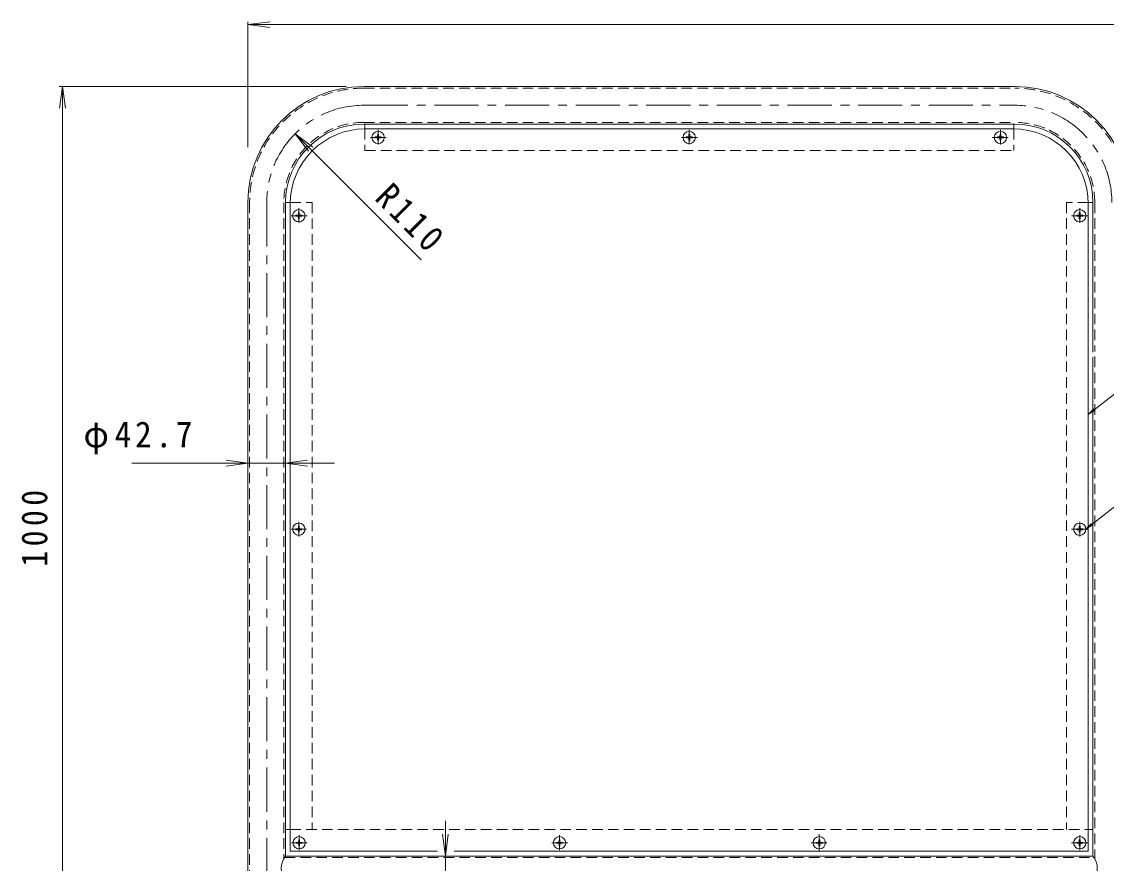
# Model space of a CAD drawing. Units: millimetres at full size, sheet at 1:10; details may follow other scales. Extents: x -952 to 1844, y -1369 to 1156.
# Drawn here: x -938 to 291, y -510 to 443 of the extents above; entities that cross this region are included whole.
import ezdxf

# ---------------------------------------------------------------- set-up
doc = ezdxf.new("R2010")
doc.units = ezdxf.units.MM
doc.header["$LTSCALE"] = 10
doc.linetypes.add('CHAIN1', pattern=[8, 5, -1, 1, -1])
doc.linetypes.add('DASHED1', pattern=[1.8, 1.2, -0.6])
for name, color, linetype, lineweight in [('0-0_通り芯', 4, 'Continuous', 9), ('0-1_躯体', 3, 'CHAIN1', 9), ('0-2_仕上', 6, 'Continuous', 5), ('0-4_その他', 7, 'Continuous', 9), ('0-A', 2, 'Continuous', 9), ('0-F', 7, 'Continuous', 9)]:
    doc.layers.add(name, color=color, linetype=linetype, lineweight=lineweight)
doc.styles.add('ＭＳ ゴシック', font='')
doc.styles.get('ＭＳ ゴシック').set_extended_font_data('MS Gothic')

msp = doc.modelspace()

# ---------------------------------------------------------------- linework, layer by layer
at = {"layer": '0-0_通り芯'}
for p, q in [((-550.43, 369.94), (186.87, 369.94)), ((-550.43, 327.24), (186.87, 327.24)), ((-681.78, 238.59), (-681.78, -625.06)), ((-639.08, 238.59), (-639.08, -501.46)), ((275.52, 238.59), (275.52, 69.12)), ((275.52, 63.39), (275.52, -501.46)), ((-639.08, -501.46), (275.52, -501.46))]:
    msp.add_line(p, q, dxfattribs=at)
at = {"layer": '0-0_通り芯', "linetype": 'DASHED1'}
for p, q in [((-550.43, 367.94), (186.87, 367.94)), ((-550.43, 329.24), (186.87, 329.24)), ((-679.78, 238.59), (-679.78, -625.06)), ((-641.08, 238.59), (-641.08, -504.33)), ((277.52, 238.59), (277.52, 69.82)), ((277.52, 64.09), (277.52, -504.33)), ((-640.22, -502.96), (276.65, -502.96))]:
    msp.add_line(p, q, dxfattribs=at)
at = {"layer": '0-0_通り芯', "linetype": 'CHAIN1'}
for p, q in [((-550.43, 348.59), (186.87, 348.59)), ((-660.43, 238.59), (-660.43, -625.06))]:
    msp.add_line(p, q, dxfattribs=at)
at = {"layer": '0-0_通り芯'}
for centre, radius, start, end in [((-550.43, 238.59), 131.35, 90, 180), ((186.87, 238.59), 131.35, 0, 90), ((-550.43, 238.59), 88.65, 90, 180), ((186.87, 238.59), 88.65, 0, 90), ((-622.62, -515.06), 21.35, 140.43134, 219.56874), ((259.06, -515.06), 21.35, 320.43126, 39.56866)]:
    msp.add_arc(centre, radius, start, end, dxfattribs=at)
at = {"layer": '0-0_通り芯', "linetype": 'DASHED1'}
for centre, radius, start, end in [((-550.43, 238.59), 129.35, 90, 180), ((186.87, 238.59), 129.35, 0, 90), ((-550.43, 238.59), 90.65, 90, 180), ((186.87, 238.59), 90.65, 0, 90)]:
    msp.add_arc(centre, radius, start, end, dxfattribs=at)
at = {"layer": '0-0_通り芯', "linetype": 'CHAIN1'}
for centre, start, end in [((-550.43, 238.59), 90, 180), ((186.87, 238.59), 0, 90)]:
    msp.add_arc(centre, 110, start, end, dxfattribs=at)
at = {"layer": '0-1_躯体', "linetype": 'Continuous'}
for p, q in [((-549.28, 327.24), (-549.28, 321.89)), ((185.72, 327.24), (185.72, 321.89)), ((-639.08, 238.54), (-633.77, 238.54)), ((275.52, 238.59), (270.2, 238.59)), ((-639.08, -471.46), (-633.78, -471.46)), ((270.22, -471.46), (275.52, -471.46))]:
    msp.add_line(p, q, dxfattribs=at)
at = {"layer": '0-1_躯体', "linetype": 'DASHED1'}
for p, q in [((-549.28, 321.89), (-549.28, 297.24)), ((185.72, 321.89), (185.72, 297.24)), ((-549.28, 297.24), (185.72, 297.24)), ((-633.77, 238.54), (-609.08, 238.54)), ((-609.08, 238.54), (-609.08, -471.46)), ((270.2, 238.59), (245.52, 238.59)), ((245.52, 238.59), (245.52, -471.46)), ((-633.78, -471.46), (270.22, -471.46))]:
    msp.add_line(p, q, dxfattribs=at)
at = {"layer": '0-1_躯体'}
for p, q in [((-534.28, 304), (-534.28, 320.81)), ((-181.8, 304), (-181.8, 320.81)), ((170.72, 304), (170.72, 320.81)), ((-543, 312.24), (-524.97, 312.24)), ((-190.51, 312.24), (-172.48, 312.24)), ((179.43, 312.24), (161.4, 312.24)), ((-632.8, 223.54), (-614.77, 223.54)), ((-624.08, 215.3), (-624.08, 232.11)), ((269.23, 223.54), (251.2, 223.54)), ((260.52, 215.3), (260.52, 232.11)), ((-632.24, -131.46), (-615.22, -131.46)), ((-624.08, -139.7), (-624.08, -122.89)), ((269.23, -131.46), (251.2, -131.46)), ((260.52, -139.7), (260.52, -122.89)), ((-623.78, -494.7), (-623.78, -477.89)), ((-328.78, -494.7), (-328.78, -477.89)), ((-34.48, -476.66), (-34.48, -495.24)), ((260.52, -494.7), (260.52, -477.89)), ((-632.5, -486.46), (-614.47, -486.46)), ((-337.5, -486.46), (-319.47, -486.46)), ((-25.77, -486.46), (-43.8, -486.46)), ((269.23, -486.46), (251.2, -486.46))]:
    msp.add_line(p, q, dxfattribs=at)
at = {"layer": '0-2_仕上'}
for p, q in [((185.22, 321.89), (-548.78, 321.89)), ((-633.78, 236.84), (-633.78, -496.11)), ((270.22, 236.89), (270.22, -496.11)), ((-633.78, -496.11), (-466.81, -496.11)), ((-448.29, -496.11), (270.22, -496.11))]:
    msp.add_line(p, q, dxfattribs=at)
for centre, start, end in [((-548.78, 236.89), 90, 180), ((185.22, 236.89), 0, 90)]:
    msp.add_arc(centre, 85, start, end, dxfattribs=at)
at = {"layer": '0-4_その他'}
for p, q in [((-681.78, 439.94), (-657, 443.21)), ((-681.78, 442.94), (-681.78, 301.01)), ((-681.78, 439.94), (-657, 436.68)), ((-681.78, 439.94), (318.22, 439.94)), ((-895.56, 369.94), (-570.43, 369.94)), ((-891.78, 369.94), (-895.05, 345.16)), ((-891.78, 369.94), (-888.52, 345.16)), ((-891.78, -630.06), (-891.78, 369.94)), ((-628.21, 316.38), (-608.38, 301.16)), ((-628.21, 316.38), (-613, 296.54)), ((-485.45, 173.62), (-628.21, 316.38)), ((-583.51, -56.66), (-813.39, -56.66)), ((-681.78, -56.66), (-706.57, -53.39)), ((-681.78, -56.66), (-706.57, -59.92)), ((-639.08, -56.66), (-614.3, -53.39)), ((-639.08, -56.66), (-614.3, -59.92)), ((-458.01, -461.73), (-458.01, -658.4)), ((-458.01, -501.46), (-461.27, -476.67)), ((-458.01, -501.46), (-454.75, -476.67))]:
    msp.add_line(p, q, dxfattribs=at)
at = {"layer": '0-A'}
for p, q in [((-537.73, 311.76), (-535.53, 311.73)), ((-535.53, 312.76), (-535.03, 313)), ((-535.53, 311.73), (-535.03, 311.49)), ((-534.8, 313.49), (-535.03, 313)), ((-534.8, 311), (-535.03, 311.49)), ((-534.76, 315.69), (-534.8, 313.49)), ((-534.76, 308.79), (-534.8, 311)), ((-534.76, 315.69), (-533.8, 315.69)), ((-533.8, 315.69), (-533.76, 313.49)), ((-533.76, 313.49), (-533.53, 313)), ((-533.76, 311), (-533.53, 311.49)), ((-533.03, 312.76), (-533.53, 313)), ((-533.03, 311.73), (-533.53, 311.49)), ((-530.83, 311.76), (-533.03, 311.73)), ((-185.25, 311.76), (-183.05, 311.73)), ((-183.05, 312.76), (-182.55, 313)), ((-183.05, 311.73), (-182.55, 311.49)), ((-182.31, 313.49), (-182.55, 313)), ((-182.31, 311), (-182.55, 311.49)), ((-182.28, 315.69), (-182.31, 313.49)), ((-182.28, 308.79), (-182.31, 311)), ((-182.28, 315.69), (-181.32, 315.69)), ((-181.32, 315.69), (-181.28, 313.49)), ((-181.28, 313.49), (-181.04, 313)), ((-181.28, 311), (-181.04, 311.49)), ((-180.55, 312.76), (-181.04, 313)), ((-180.55, 311.73), (-181.04, 311.49)), ((-178.35, 311.76), (-180.55, 311.73)), ((167.27, 311.76), (169.47, 311.73)), ((169.47, 312.76), (169.97, 313)), ((169.47, 311.73), (169.97, 311.49)), ((170.2, 313.49), (169.97, 313)), ((170.2, 311), (169.97, 311.49)), ((170.24, 315.69), (170.2, 313.49)), ((171.2, 315.69), (170.24, 315.69)), ((171.2, 315.69), (171.24, 313.49)), ((171.2, 308.79), (171.24, 311)), ((171.24, 313.49), (171.47, 313)), ((171.24, 311), (171.47, 311.49)), ((171.97, 312.76), (171.47, 313)), ((171.97, 311.73), (171.47, 311.49)), ((174.17, 311.76), (171.97, 311.73)), ((-627.53, 223.06), (-625.33, 223.03)), ((-625.33, 224.06), (-624.83, 224.3)), ((-625.33, 223.03), (-624.83, 222.79)), ((-624.6, 224.79), (-624.83, 224.3)), ((-624.6, 222.3), (-624.83, 222.79)), ((-624.56, 226.99), (-624.6, 224.79)), ((-624.56, 220.09), (-624.6, 222.3)), ((-624.56, 226.99), (-623.6, 226.99)), ((-623.6, 226.99), (-623.56, 224.79)), ((-623.56, 224.79), (-623.33, 224.3)), ((-623.56, 222.3), (-623.33, 222.79)), ((-622.83, 224.06), (-623.33, 224.3)), ((-622.83, 223.03), (-623.33, 222.79)), ((-620.63, 223.06), (-622.83, 223.03)), ((257.07, 223.06), (259.27, 223.03)), ((259.27, 224.06), (259.77, 224.3)), ((259.27, 223.03), (259.77, 222.79)), ((260, 224.79), (259.77, 224.3)), ((260, 222.3), (259.77, 222.79)), ((260.04, 226.99), (260, 224.79)), ((261, 226.99), (260.04, 226.99)), ((261, 226.99), (261.04, 224.79)), ((261, 220.09), (261.04, 222.3)), ((261.04, 224.79), (261.27, 224.3)), ((261.04, 222.3), (261.27, 222.79)), ((261.77, 224.06), (261.27, 224.3)), ((261.77, 223.03), (261.27, 222.79)), ((263.97, 223.06), (261.77, 223.03)), ((-627.53, -131.94), (-625.33, -131.97)), ((-625.33, -130.94), (-624.83, -130.7)), ((-625.33, -131.97), (-624.83, -132.21)), ((-624.6, -130.21), (-624.83, -130.7)), ((-624.6, -132.7), (-624.83, -132.21)), ((-624.56, -128.01), (-624.6, -130.21)), ((-624.56, -134.91), (-624.6, -132.7)), ((-624.56, -128.01), (-623.6, -128.01)), ((-623.6, -128.01), (-623.56, -130.21)), ((-623.56, -130.21), (-623.33, -130.7)), ((-623.56, -132.7), (-623.33, -132.21)), ((-622.83, -130.94), (-623.33, -130.7)), ((-622.83, -131.97), (-623.33, -132.21)), ((-620.63, -131.94), (-622.83, -131.97)), ((257.07, -131.94), (259.27, -131.97)), ((259.27, -130.94), (259.77, -130.7)), ((259.27, -131.97), (259.77, -132.21)), ((260, -130.21), (259.77, -130.7)), ((260, -132.7), (259.77, -132.21)), ((260.04, -128.01), (260, -130.21)), ((261, -128.01), (260.04, -128.01)), ((261, -128.01), (261.04, -130.21)), ((261, -134.91), (261.04, -132.7)), ((261.04, -130.21), (261.27, -130.7)), ((261.04, -132.7), (261.27, -132.21)), ((261.77, -130.94), (261.27, -130.7)), ((261.77, -131.97), (261.27, -132.21)), ((263.97, -131.94), (261.77, -131.97)), ((-627.23, -485.98), (-625.03, -485.94)), ((-627.23, -486.94), (-627.23, -485.98)), ((-627.23, -486.94), (-625.03, -486.97)), ((-625.03, -485.94), (-624.53, -485.7)), ((-625.03, -486.97), (-624.53, -487.21)), ((-624.3, -485.21), (-624.53, -485.7)), ((-624.3, -487.7), (-624.53, -487.21)), ((-624.26, -483.01), (-624.3, -485.21)), ((-624.26, -489.91), (-624.3, -487.7)), ((-624.26, -483.01), (-623.3, -483.01)), ((-624.26, -489.91), (-623.3, -489.91)), ((-623.3, -483.01), (-623.26, -485.21)), ((-623.3, -489.91), (-623.26, -487.7)), ((-623.26, -485.21), (-623.03, -485.7)), ((-623.26, -487.7), (-623.03, -487.21)), ((-622.53, -485.94), (-623.03, -485.7)), ((-622.53, -486.97), (-623.03, -487.21)), ((-620.33, -485.98), (-622.53, -485.94)), ((-620.33, -486.94), (-622.53, -486.97)), ((-620.33, -486.94), (-620.33, -485.98)), ((-332.23, -486.94), (-330.03, -486.97)), ((-330.03, -485.94), (-329.53, -485.7)), ((-330.03, -486.97), (-329.53, -487.21)), ((-329.3, -485.21), (-329.53, -485.7)), ((-329.3, -487.7), (-329.53, -487.21)), ((-329.26, -483.01), (-329.3, -485.21)), ((-329.26, -489.91), (-329.3, -487.7)), ((-329.26, -483.01), (-328.3, -483.01)), ((-328.3, -483.01), (-328.26, -485.21)), ((-328.26, -485.21), (-328.03, -485.7)), ((-328.26, -487.7), (-328.03, -487.21)), ((-327.53, -485.94), (-328.03, -485.7)), ((-327.53, -486.97), (-328.03, -487.21)), ((-325.33, -486.94), (-327.53, -486.97)), ((-37.93, -485.98), (-35.73, -485.94)), ((-37.93, -486.94), (-37.93, -485.98)), ((-37.93, -486.94), (-35.73, -486.97)), ((-35.73, -485.94), (-35.23, -485.7)), ((-35.73, -486.97), (-35.23, -487.21)), ((-35, -485.21), (-35.23, -485.7)), ((-35, -487.7), (-35.23, -487.21)), ((-34.96, -483.01), (-35, -485.21)), ((-34.96, -489.91), (-35, -487.7)), ((-34, -483.01), (-34.96, -483.01)), ((-34, -489.91), (-34.96, -489.91)), ((-34, -483.01), (-33.96, -485.21)), ((-34, -489.91), (-33.96, -487.7)), ((-33.96, -485.21), (-33.73, -485.7)), ((-33.96, -487.7), (-33.73, -487.21)), ((-33.23, -485.94), (-33.73, -485.7)), ((-33.23, -486.97), (-33.73, -487.21)), ((-31.03, -485.98), (-33.23, -485.94)), ((-31.03, -486.94), (-33.23, -486.97)), ((-31.03, -486.94), (-31.03, -485.98)), ((257.07, -485.98), (259.27, -485.94)), ((257.07, -486.94), (257.07, -485.98)), ((257.07, -486.94), (259.27, -486.97)), ((259.27, -485.94), (259.77, -485.7)), ((259.27, -486.97), (259.77, -487.21)), ((260, -485.21), (259.77, -485.7)), ((260, -487.7), (259.77, -487.21)), ((260.04, -483.01), (260, -485.21)), ((260.04, -489.91), (260, -487.7)), ((261, -483.01), (260.04, -483.01)), ((261, -489.91), (260.04, -489.91)), ((261, -483.01), (261.04, -485.21)), ((261, -489.91), (261.04, -487.7)), ((261.04, -485.21), (261.27, -485.7)), ((261.04, -487.7), (261.27, -487.21)), ((261.77, -485.94), (261.27, -485.7)), ((261.77, -486.97), (261.27, -487.21)), ((263.97, -485.98), (261.77, -485.94)), ((263.97, -486.94), (261.77, -486.97)), ((263.97, -486.94), (263.97, -485.98))]:
    msp.add_line(p, q, dxfattribs=at)
for points in [[(-537.73, 311.76), (-537.73, 312.72), (-535.53, 312.76)], [(-534.76, 308.79), (-533.8, 308.79), (-533.76, 311)], [(-530.83, 311.76), (-530.83, 312.72), (-533.03, 312.76)], [(-185.25, 311.76), (-185.25, 312.72), (-183.05, 312.76)], [(-182.28, 308.79), (-181.32, 308.79), (-181.28, 311)], [(-178.35, 311.76), (-178.35, 312.72), (-180.55, 312.76)], [(167.27, 311.76), (167.27, 312.72), (169.47, 312.76)], [(171.2, 308.79), (170.24, 308.79), (170.2, 311)], [(174.17, 311.76), (174.17, 312.72), (171.97, 312.76)], [(-627.53, 223.06), (-627.53, 224.02), (-625.33, 224.06)], [(-624.56, 220.09), (-623.6, 220.09), (-623.56, 222.3)], [(-620.63, 223.06), (-620.63, 224.02), (-622.83, 224.06)], [(257.07, 223.06), (257.07, 224.02), (259.27, 224.06)], [(261, 220.09), (260.04, 220.09), (260, 222.3)], [(263.97, 223.06), (263.97, 224.02), (261.77, 224.06)], [(-627.53, -131.94), (-627.53, -130.98), (-625.33, -130.94)], [(-624.56, -134.91), (-623.6, -134.91), (-623.56, -132.7)], [(-620.63, -131.94), (-620.63, -130.98), (-622.83, -130.94)], [(257.07, -131.94), (257.07, -130.98), (259.27, -130.94)], [(261, -134.91), (260.04, -134.91), (260, -132.7)], [(263.97, -131.94), (263.97, -130.98), (261.77, -130.94)], [(-332.23, -486.94), (-332.23, -485.98), (-330.03, -485.94)], [(-329.26, -489.91), (-328.3, -489.91), (-328.26, -487.7)], [(-325.33, -486.94), (-325.33, -485.98), (-327.53, -485.94)]]:
    msp.add_lwpolyline(points, dxfattribs=at)
for centre in [(-534.28, 312.24), (-181.8, 312.24), (170.72, 312.24), (-624.08, 223.54), (260.52, 223.54), (-624.08, -131.46), (260.52, -131.46), (-623.78, -486.46), (-328.78, -486.46), (-34.48, -486.46), (260.52, -486.46)]:
    msp.add_circle(centre, 7, dxfattribs=at)
at = {"layer": '0-F'}
for p, q in [((373.08, 79.16), (270.22, -1.68)), ((270.22, -1.68), (276.51, 4.76)), ((270.22, -1.68), (277.96, 2.91)), ((370.38, -50.62), (267.52, -131.46)), ((267.52, -131.46), (273.81, -125.02)), ((267.52, -131.46), (275.26, -126.87))]:
    msp.add_line(p, q, dxfattribs=at)

# ---------------------------------------------------------------- texts
at = {"layer": '0-4_その他', "color": 2, "char_height": 29.33, "attachment_point": 7, "style": 'ＭＳ ゴシック'}
for s, insert, rotation in [('\\T1.28;\\W0.9;R110', (-539.79, 241.98), 315), ('\\T1.28;\\W0.9;1000', (-908.57, -173.81), 90)]:
    msp.add_mtext(s, dxfattribs=dict(at, insert=insert, rotation=rotation))
at = {"layer": '0-4_その他', "color": 2, "insert": (-867.99, -46.66), "char_height": 29.33, "attachment_point": 7, "style": 'ＭＳ ゴシック'}
msp.add_mtext('\\T1.22;\\W0.95;φ42.7', dxfattribs=at)

doc.saveas('drawing.dxf')
